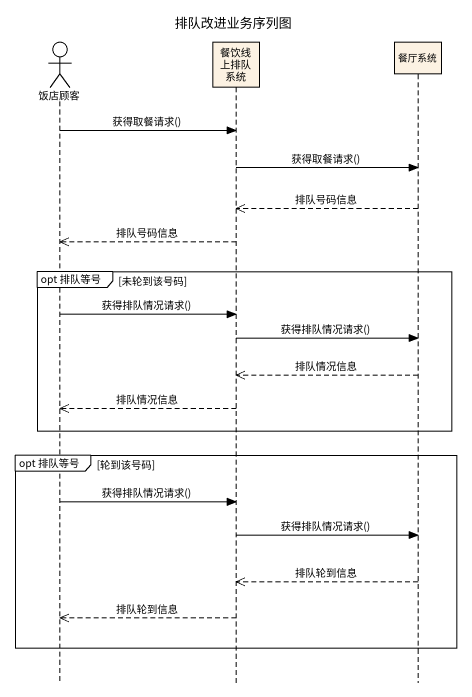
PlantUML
@startuml
title 排队改进业务序列图
hide footbox
actor 饭店顾客
participant 餐饮线上排队系统
participant 餐厅系统

饭店顾客 -> 餐饮线上排队系统 : 获得取餐请求()
餐饮线上排队系统 -> 餐厅系统 : 获得取餐请求()
餐厅系统 -->> 餐饮线上排队系统 : 排队号码信息
餐饮线上排队系统 -->> 饭店顾客 : 排队号码信息
group opt 排队等号 [未轮到该号码]
  饭店顾客 -> 餐饮线上排队系统 : 获得排队情况请求()
  餐饮线上排队系统 -> 餐厅系统 : 获得排队情况请求()
  餐厅系统 -->> 餐饮线上排队系统 : 排队情况信息
  餐饮线上排队系统 -->> 饭店顾客 : 排队情况信息
end
group opt 排队等号 [轮到该号码]
  饭店顾客 -> 餐饮线上排队系统 : 获得排队情况请求()
  餐饮线上排队系统 -> 餐厅系统 : 获得排队情况请求()
  餐厅系统 -->> 餐饮线上排队系统 : 排队轮到信息
  餐饮线上排队系统 -->> 饭店顾客 : 排队轮到信息
end
@enduml
